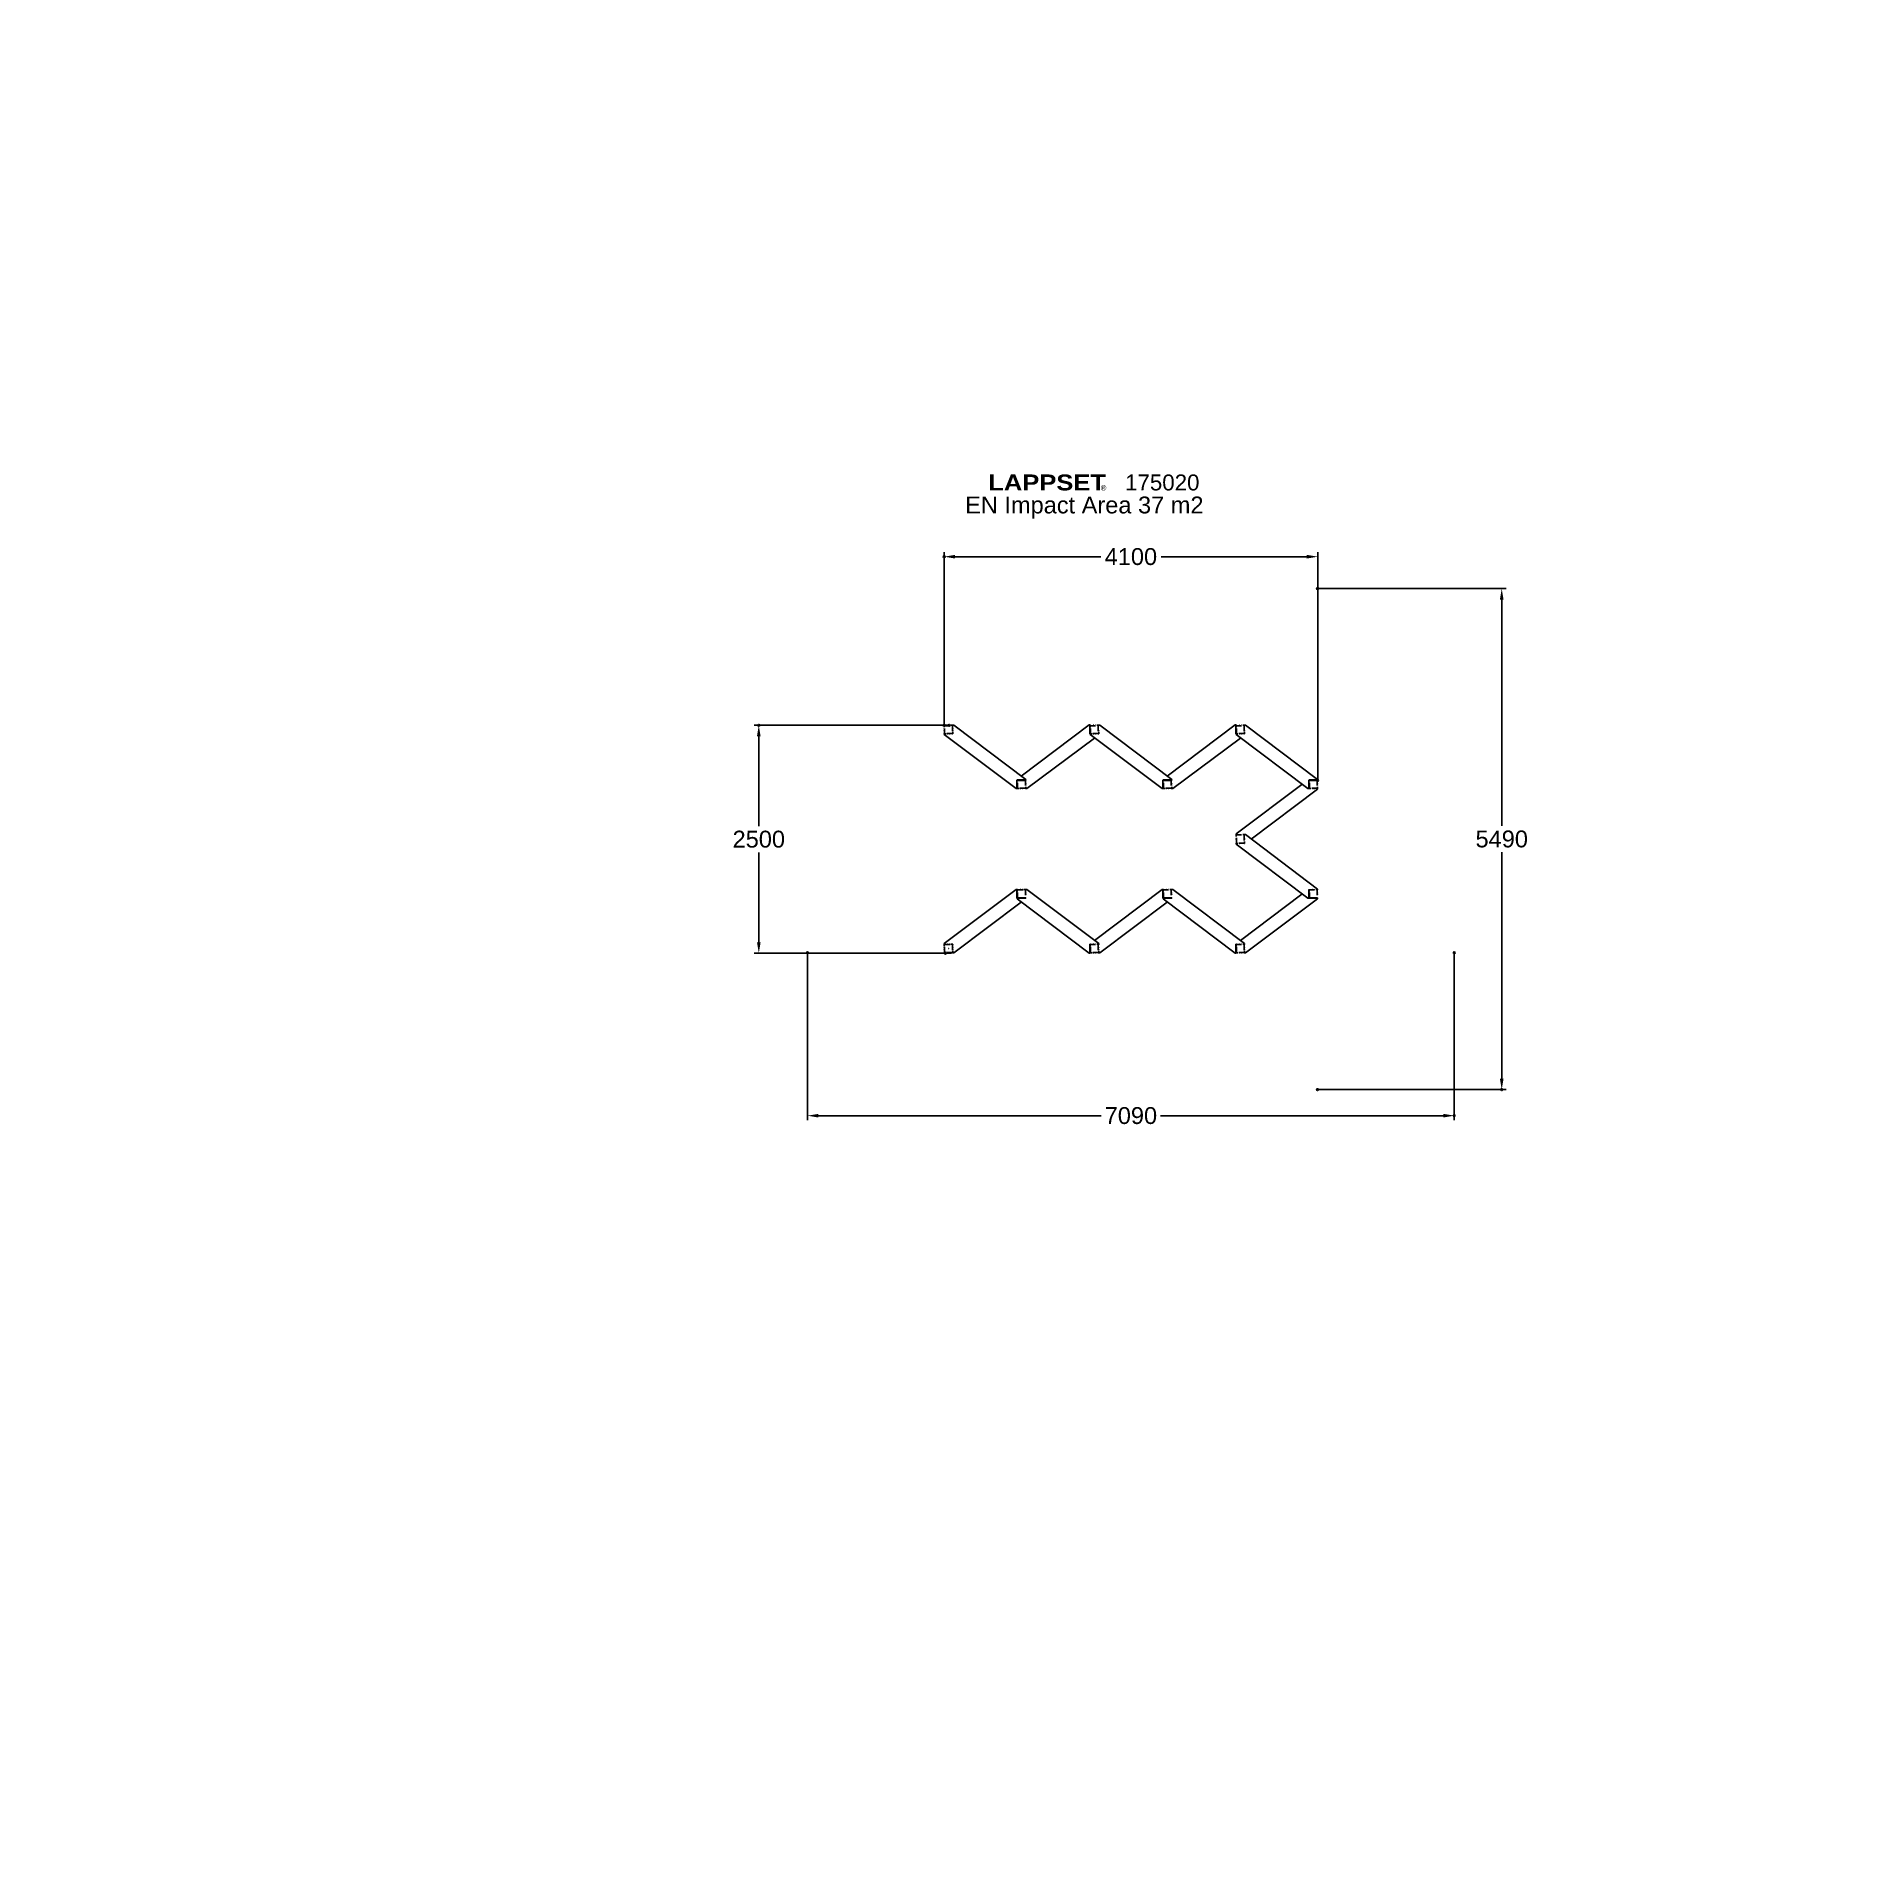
# Model space of a CAD drawing. Extents: x -10000 to 10000, y -10000 to 10000.
import ezdxf

# ---------------------------------------------------------------- set-up
doc = ezdxf.new("R2010")
doc.units = 0
doc.header["$LTSCALE"] = 5
doc.header["$PDMODE"] = 33
doc.header["$PDSIZE"] = 20
for name, color, linetype in [('Lg_txt', 4, 'CONTINUOUS'), ('PRODUCT', 3, 'CONTINUOUS'), ('REFERENCE', 9, 'CONTINUOUS'), ('REVIEW_REQUIRED', 30, 'CONTINUOUS')]:
    doc.layers.add(name, color=color, linetype=linetype)
doc.styles.add('LG1', font='ARIAL.TTF', dxfattribs={"height": 185})
doc.styles.add('LG2', font='ariblk.TTF', dxfattribs={"height": 185})
doc.styles.get("Standard").update_dxf_attribs({"font": 'SIMPLEX'})
doc.dimstyles.new('LG_DIM', dxfattribs={"dimtxt": 2.5, "dimasz": 2.5, "dimexe": 1.25, "dimexo": 0.625, "dimtad": 1, "dimlunit": 6, "dimtxsty": 'Standard', "dimcen": 2.5, "dimazin": 3, "dimtfac": 1, "dimtmove": 0, "dimatfit": 3, "dimarcsym": 0})

# ---------------------------------------------------------------- blocks, each defined once
blk = doc.blocks.new('prodnum')
at = {"layer": 'REVIEW_REQUIRED'}
for s, height, style, p in [('LAPPSET', 175, 'LG2', (0, 0)), ('®', 60, 'LG1', (1233, -2))]:
    blk.add_text(s, height=height, dxfattribs=dict(at, style=style)).set_placement(p)
at = {"layer": 'REVIEW_REQUIRED', "style": 'LG1'}
blk.add_attdef('PRODNUM', (1500, 0), '', height=175, dxfattribs=at)
blk = doc.blocks.new('*D4')
at = {"layer": 'REFERENCE', "color": 0}
for p in [(4046, 3946), (4046, -1547), (6066, -1547)]:
    blk.add_point(p, dxfattribs=at)
at = {"layer": 'REVIEW_REQUIRED', "color": 0, "lineweight": -2}
for p, q in [((4048, 3946), (6116, 3946)), ((6066, 3826), (6066, 1344)), ((6066, -1427), (6066, 1056)), ((4048, -1547), (6116, -1547))]:
    blk.add_line(p, q, dxfattribs=at)
at = {"layer": 'REVIEW_REQUIRED', "color": 0}
for points in [[(6046, 3826), (6086, 3826), (6066, 3946)], [(6046, -1427), (6086, -1427), (6066, -1547)]]:
    blk.add_solid(points, dxfattribs=at)
at = {"layer": 'REVIEW_REQUIRED', "color": 4, "insert": (6066, 1200), "char_height": 185, "attachment_point": 5, "style": 'LG1'}
blk.add_mtext('\\A1;5490', dxfattribs=at)
blk = doc.blocks.new('*D5')
at = {"layer": 'REFERENCE', "color": 0}
for p in [(-1546, -46), (5546, -46), (5546, -1833)]:
    blk.add_point(p, dxfattribs=at)
at = {"layer": 'REVIEW_REQUIRED', "color": 0, "lineweight": -2}
for p, q in [((-1546, -48), (-1546, -1883)), ((5546, -48), (5546, -1883)), ((-1426, -1833), (1675, -1833)), ((5426, -1833), (2325, -1833))]:
    blk.add_line(p, q, dxfattribs=at)
at = {"layer": 'REVIEW_REQUIRED', "color": 0}
for points in [[(-1426, -1813), (-1426, -1853), (-1546, -1833)], [(5426, -1813), (5426, -1853), (5546, -1833)]]:
    blk.add_solid(points, dxfattribs=at)
at = {"layer": 'REVIEW_REQUIRED', "color": 4, "insert": (2000, -1833), "char_height": 185, "attachment_point": 5, "style": 'LG1'}
blk.add_mtext('\\A1;7090', dxfattribs=at)
blk = doc.blocks.new('*D6')
at = {"layer": 'REFERENCE', "color": 0}
for p in [(-2080, 2447), (8, 2447), (-34, -51)]:
    blk.add_point(p, dxfattribs=at)
at = {"layer": 'REVIEW_REQUIRED', "color": 0, "lineweight": -2}
for p, q in [((7, 2447), (-2130, 2447)), ((-2080, 2327), (-2080, 1343)), ((-2080, 69), (-2080, 1054)), ((-35, -51), (-2130, -51))]:
    blk.add_line(p, q, dxfattribs=at)
at = {"layer": 'REVIEW_REQUIRED', "color": 0}
for points in [[(-2100, 2327), (-2060, 2327), (-2080, 2447)], [(-2100, 69), (-2060, 69), (-2080, -51)]]:
    blk.add_solid(points, dxfattribs=at)
at = {"layer": 'REVIEW_REQUIRED', "color": 4, "insert": (-2080, 1198), "char_height": 185, "attachment_point": 5, "style": 'LG1'}
blk.add_mtext('\\A1;2500', dxfattribs=at)
blk = doc.blocks.new('*D7')
at = {"layer": 'REFERENCE', "color": 0}
for p in [(-47, 4296), (-47, 2446), (4048, 1843)]:
    blk.add_point(p, dxfattribs=at)
at = {"layer": 'REVIEW_REQUIRED', "color": 0, "lineweight": -2}
for p, q in [((-47, 2447), (-47, 4346)), ((73, 4296), (1671, 4296)), ((3928, 4296), (2330, 4296)), ((4048, 1844), (4048, 4346))]:
    blk.add_line(p, q, dxfattribs=at)
at = {"layer": 'REVIEW_REQUIRED', "color": 0}
for points in [[(73, 4316), (73, 4276), (-47, 4296)], [(3928, 4316), (3928, 4276), (4048, 4296)]]:
    blk.add_solid(points, dxfattribs=at)
at = {"layer": 'REVIEW_REQUIRED', "color": 4, "insert": (2000, 4296), "char_height": 185, "attachment_point": 5, "style": 'LG1'}
blk.add_mtext('\\A1;4100', dxfattribs=at)

msp = doc.modelspace()

# ---------------------------------------------------------------- linework, layer by layer
at = {"layer": 'PRODUCT'}
for p, q in [((-46.5722, 2447.077), (-42.3385, 2447.077)), ((-42.3385, 2447.077), (-46.5722, 2447.077)), ((-46.5722, 2447.077), (-46.5722, 2425.9085)), ((-42.3385, 2442.8433), (-46.5722, 2447.077)), ((-46.5722, 2413.2074), (-46.5722, 2408.9737)), ((-16.9363, 2442.8433), (-42.3385, 2442.8433)), ((-42.3385, 2413.2074), (-42.3385, 2383.5715)), ((16.9333, 2442.8433), (-16.9363, 2442.8433)), ((-8.4689, 2447.077), (-12.7026, 2447.077)), ((12.6996, 2447.077), (8.4659, 2447.077)), ((46.5692, 2447.077), (25.4007, 2447.077)), ((42.3355, 2442.8433), (46.5692, 2447.077)), ((42.3355, 2413.2074), (42.3355, 2442.8433)), ((42.3355, 2383.5715), (42.3355, 2413.2074)), ((46.5692, 2442.8433), (46.5692, 2447.077)), ((46.5692, 2447.077), (46.5692, 2442.8433)), ((59.2703, 2447.077), (46.5692, 2447.077)), ((59.2703, 2447.077), (46.5692, 2447.077)), ((46.5692, 2408.9737), (46.5692, 2413.2074)), ((846.7385, 1854.359), (59.2703, 2447.077)), ((59.2703, 2447.077), (846.7385, 1854.359)), ((795.9341, 1888.2286), (1541.0653, 2451.3107)), ((1541.0653, 2451.3107), (795.9341, 1888.2286)), ((1541.0653, 2451.3107), (1549.5327, 2451.3107)), ((1549.5327, 2451.3107), (1541.0653, 2451.3107)), ((1549.5327, 2353.9356), (1549.5327, 2451.3107)), ((1549.5327, 2353.9356), (1549.5327, 2451.3107)), ((1553.7664, 2447.077), (1558.0001, 2447.077)), ((1558.0001, 2447.077), (1553.7664, 2447.077)), ((1553.7664, 2447.077), (1553.7664, 2425.9085)), ((1558.0001, 2442.8433), (1553.7664, 2447.077)), ((1553.7664, 2413.2074), (1553.7664, 2408.9737)), ((1583.4023, 2442.8433), (1558.0001, 2442.8433)), ((1558.0001, 2413.2074), (1558.0001, 2383.5715)), ((1613.0382, 2442.8433), (1583.4023, 2442.8433)), ((1591.8697, 2447.077), (1587.636, 2447.077)), ((1613.0382, 2447.077), (1608.8045, 2447.077)), ((1646.9078, 2447.077), (1625.7393, 2447.077)), ((1642.6741, 2442.8433), (1646.9078, 2447.077)), ((1642.6741, 2413.2074), (1642.6741, 2442.8433)), ((1642.6741, 2383.5715), (1642.6741, 2413.2074)), ((1646.9078, 2442.8433), (1646.9078, 2447.077)), ((1646.9078, 2447.077), (1646.9078, 2442.8433)), ((1659.6089, 2447.077), (1646.9078, 2447.077)), ((1659.6089, 2447.077), (1646.9078, 2447.077)), ((2447.0771, 1854.359), (1659.6089, 2447.077)), ((1659.6089, 2447.077), (2447.0771, 1854.359)), ((2396.2727, 1888.2286), (3141.4039, 2451.3107)), ((3141.4039, 2451.3107), (2396.2727, 1888.2286)), ((3141.4039, 2451.3107), (3149.8713, 2451.3107)), ((3149.8713, 2451.3107), (3141.4039, 2451.3107)), ((3149.8713, 2353.9356), (3149.8713, 2451.3107)), ((3149.8713, 2353.9356), (3149.8713, 2451.3107)), ((3154.105, 2447.077), (3158.3387, 2447.077)), ((3158.3387, 2447.077), (3154.105, 2447.077)), ((3154.105, 2447.077), (3154.105, 2425.9085)), ((3158.3387, 2442.8433), (3154.105, 2447.077)), ((3154.105, 2413.2074), (3154.105, 2408.9737)), ((3183.7409, 2442.8433), (3158.3387, 2442.8433)), ((3158.3387, 2413.2074), (3158.3387, 2383.5715)), ((3213.3768, 2442.8433), (3183.7409, 2442.8433)), ((3192.2083, 2447.077), (3187.9746, 2447.077)), ((3213.3768, 2447.077), (3209.1431, 2447.077)), ((3247.2464, 2447.077), (3226.0779, 2447.077)), ((3243.0127, 2442.8433), (3247.2464, 2447.077)), ((3243.0127, 2413.2074), (3243.0127, 2442.8433)), ((3243.0127, 2383.5715), (3243.0127, 2413.2074)), ((3247.2464, 2442.8433), (3247.2464, 2447.077)), ((3247.2464, 2447.077), (3247.2464, 2442.8433)), ((3255.7138, 2447.077), (3247.2464, 2447.077)), ((3255.7138, 2447.077), (3247.2464, 2447.077)), ((4047.4157, 1854.359), (3255.7138, 2447.077)), ((3255.7138, 2447.077), (4047.4157, 1854.359)), ((-46.5722, 2392.0389), (-46.5722, 2387.8052)), ((-46.5722, 2353.9356), (-46.5722, 2358.1693)), ((-46.5722, 2353.9356), (-42.3385, 2358.1693)), ((-46.5722, 2358.1693), (-46.5722, 2353.9356)), ((-46.5722, 2353.9356), (-25.4037, 2353.9356)), ((-46.5722, 2353.9356), (-46.5722, 2345.4682)), ((-46.5722, 2345.4682), (-46.5722, 2353.9356)), ((-46.5722, 2345.4682), (740.896, 1752.7502)), ((740.896, 1752.7502), (-46.5722, 2345.4682)), ((-42.3385, 2383.5715), (-42.3385, 2358.1693)), ((16.9333, 2358.1693), (-16.9363, 2358.1693)), ((-12.7026, 2353.9356), (-8.4689, 2353.9356)), ((8.4659, 2353.9356), (12.6996, 2353.9356)), ((8.4659, 2353.9356), (12.6996, 2353.9356)), ((42.3355, 2358.1693), (16.9333, 2358.1693)), ((42.3355, 2358.1693), (46.5692, 2353.9356)), ((46.5692, 2353.9356), (42.3355, 2353.9356)), ((42.3355, 2353.9356), (46.5692, 2353.9356)), ((46.5692, 2387.8052), (46.5692, 2392.0389)), ((46.5692, 2353.9356), (46.5692, 2375.1041)), ((859.4396, 1752.7502), (1600.3371, 2307.3649)), ((859.4396, 1752.7502), (1600.3371, 2307.3649)), ((1553.7664, 2353.9356), (1549.5327, 2353.9356)), ((1553.7664, 2353.9356), (1549.5327, 2353.9356)), ((1553.7664, 2353.9356), (1553.7664, 2358.1693)), ((1553.7664, 2353.9356), (1558.0001, 2358.1693)), ((1553.7664, 2358.1693), (1553.7664, 2353.9356)), ((1553.7664, 2353.9356), (1574.9349, 2353.9356)), ((1553.7664, 2353.9356), (1553.7664, 2345.4682)), ((1553.7664, 2345.4682), (1553.7664, 2353.9356)), ((1553.7664, 2345.4682), (2341.2346, 1752.7502)), ((2341.2346, 1752.7502), (1553.7664, 2345.4682)), ((1558.0001, 2383.5715), (1558.0001, 2358.1693)), ((1613.0382, 2358.1693), (1583.4023, 2358.1693)), ((1587.636, 2353.9356), (1591.8697, 2353.9356)), ((1608.8045, 2353.9356), (1613.0382, 2353.9356)), ((1642.6741, 2358.1693), (1613.0382, 2358.1693)), ((1642.6741, 2358.1693), (1646.9078, 2353.9356)), ((1646.9078, 2353.9356), (1642.6741, 2353.9356)), ((1642.6741, 2353.9356), (1646.9078, 2353.9356)), ((1646.9078, 2387.8052), (1646.9078, 2392.0389)), ((1646.9078, 2353.9356), (1646.9078, 2375.1041)), ((2459.7782, 1752.7502), (3200.6757, 2307.3649)), ((2459.7782, 1752.7502), (3200.6757, 2307.3649)), ((3154.105, 2353.9356), (3149.8713, 2353.9356)), ((3154.105, 2353.9356), (3149.8713, 2353.9356)), ((3154.105, 2353.9356), (3154.105, 2358.1693)), ((3154.105, 2353.9356), (3158.3387, 2358.1693)), ((3154.105, 2358.1693), (3154.105, 2353.9356)), ((3154.105, 2353.9356), (3171.0398, 2353.9356)), ((3154.105, 2353.9356), (3154.105, 2345.4682)), ((3154.105, 2345.4682), (3154.105, 2353.9356)), ((3154.105, 2345.4682), (3941.5732, 1752.7502)), ((3941.5732, 1752.7502), (3154.105, 2345.4682)), ((3158.3387, 2383.5715), (3158.3387, 2358.1693)), ((3213.3768, 2358.1693), (3183.7409, 2358.1693)), ((3187.9746, 2353.9356), (3192.2083, 2353.9356)), ((3209.1431, 2353.9356), (3213.3768, 2353.9356)), ((3243.0127, 2358.1693), (3213.3768, 2358.1693)), ((3243.0127, 2358.1693), (3247.2464, 2353.9356)), ((3247.2464, 2353.9356), (3243.0127, 2353.9356)), ((3243.0127, 2353.9356), (3247.2464, 2353.9356)), ((3247.2464, 2387.8052), (3247.2464, 2392.0389)), ((3247.2464, 2353.9356), (3247.2464, 2375.1041)), ((749.3634, 1845.8916), (749.3634, 1752.7502)), ((749.3634, 1845.8916), (753.5971, 1845.8916)), ((749.3634, 1845.8916), (749.3634, 1752.7502)), ((753.5971, 1845.8916), (749.3634, 1845.8916)), ((783.233, 1850.1253), (753.5971, 1850.1253)), ((783.233, 1850.1253), (753.5971, 1850.1253)), ((753.5971, 1845.8916), (753.5971, 1850.1253)), ((757.8308, 1841.6579), (753.5971, 1845.8916)), ((753.5971, 1812.022), (753.5971, 1807.7883)), ((791.7004, 1845.8916), (757.8308, 1845.8916)), ((757.8308, 1841.6579), (783.233, 1841.6579)), ((757.8308, 1816.2557), (757.8308, 1786.6198)), ((817.1026, 1850.1253), (783.233, 1850.1253)), ((817.1026, 1850.1253), (783.233, 1850.1253)), ((783.233, 1841.6579), (817.1026, 1841.6579)), ((791.7004, 1845.8916), (787.4667, 1845.8916)), ((791.7004, 1845.8916), (787.4667, 1845.8916)), ((825.57, 1845.8916), (791.7004, 1845.8916)), ((812.8689, 1845.8916), (808.6352, 1845.8916)), ((846.7385, 1850.1253), (817.1026, 1850.1253)), ((846.7385, 1850.1253), (817.1026, 1850.1253)), ((817.1026, 1841.6579), (842.5048, 1841.6579)), ((846.7385, 1845.8916), (842.5048, 1841.6579)), ((842.5048, 1816.2557), (842.5048, 1841.6579)), ((842.5048, 1786.6198), (842.5048, 1816.2557)), ((846.7385, 1854.359), (846.7385, 1850.1253)), ((846.7385, 1850.1253), (846.7385, 1854.359)), ((846.7385, 1845.8916), (846.7385, 1850.1253)), ((846.7385, 1850.1253), (846.7385, 1845.8916)), ((846.7385, 1845.8916), (846.7385, 1850.1253)), ((846.7385, 1807.7883), (846.7385, 1812.022)), ((2349.702, 1845.8916), (2349.702, 1752.7502)), ((2349.702, 1845.8916), (2353.9357, 1845.8916)), ((2349.702, 1845.8916), (2349.702, 1752.7502)), ((2353.9357, 1845.8916), (2349.702, 1845.8916)), ((2383.5716, 1850.1253), (2353.9357, 1850.1253)), ((2383.5716, 1850.1253), (2353.9357, 1850.1253)), ((2353.9357, 1845.8916), (2353.9357, 1850.1253)), ((2358.1694, 1841.6579), (2353.9357, 1845.8916)), ((2353.9357, 1812.022), (2353.9357, 1807.7883)), ((2392.039, 1845.8916), (2358.1694, 1845.8916)), ((2358.1694, 1841.6579), (2383.5716, 1841.6579)), ((2358.1694, 1816.2557), (2358.1694, 1786.6198)), ((2417.4412, 1850.1253), (2383.5716, 1850.1253)), ((2417.4412, 1850.1253), (2383.5716, 1850.1253)), ((2383.5716, 1841.6579), (2413.2075, 1841.6579)), ((2392.039, 1845.8916), (2387.8053, 1845.8916)), ((2425.9086, 1845.8916), (2392.039, 1845.8916)), ((2413.2075, 1845.8916), (2408.9738, 1845.8916)), ((2413.2075, 1841.6579), (2442.8434, 1841.6579)), ((2447.0771, 1850.1253), (2417.4412, 1850.1253)), ((2447.0771, 1850.1253), (2417.4412, 1850.1253)), ((2447.0771, 1845.8916), (2442.8434, 1841.6579)), ((2442.8434, 1816.2557), (2442.8434, 1841.6579)), ((2442.8434, 1786.6198), (2442.8434, 1816.2557)), ((2447.0771, 1854.359), (2447.0771, 1850.1253)), ((2447.0771, 1850.1253), (2447.0771, 1854.359)), ((2447.0771, 1845.8916), (2447.0771, 1850.1253)), ((2447.0771, 1850.1253), (2447.0771, 1845.8916)), ((2447.0771, 1845.8916), (2447.0771, 1850.1253)), ((2447.0771, 1807.7883), (2447.0771, 1812.022)), ((3950.0406, 1845.8916), (3950.0406, 1752.7502)), ((3950.0406, 1845.8916), (3954.2743, 1845.8916)), ((3950.0406, 1845.8916), (3950.0406, 1752.7502)), ((3954.2743, 1845.8916), (3950.0406, 1845.8916)), ((3983.9102, 1850.1253), (3954.2743, 1850.1253)), ((3954.2743, 1850.1253), (3983.9102, 1850.1253)), ((3954.2743, 1845.8916), (3954.2743, 1850.1253)), ((3954.2743, 1845.8916), (3958.508, 1841.6579)), ((3992.3776, 1845.8916), (3954.2743, 1845.8916)), ((3954.2743, 1812.022), (3954.2743, 1807.7883)), ((3958.508, 1841.6579), (3983.9102, 1841.6579)), ((3958.508, 1816.2557), (3958.508, 1786.6198)), ((4017.7798, 1850.1253), (3983.9102, 1850.1253)), ((4017.7798, 1850.1253), (3983.9102, 1850.1253)), ((3983.9102, 1841.6579), (4013.5461, 1841.6579)), ((3992.3776, 1845.8916), (3988.1439, 1845.8916)), ((4026.2472, 1845.8916), (3992.3776, 1845.8916)), ((4013.5461, 1841.6579), (4043.182, 1841.6579)), ((4047.4157, 1850.1253), (4017.7798, 1850.1253)), ((4047.4157, 1850.1253), (4017.7798, 1850.1253)), ((4047.4157, 1845.8916), (4043.182, 1841.6579)), ((4043.182, 1816.2557), (4043.182, 1841.6579)), ((4043.182, 1786.6198), (4043.182, 1816.2557)), ((4047.4157, 1854.359), (4047.4157, 1850.1253)), ((4047.4157, 1850.1253), (4047.4157, 1854.359)), ((4047.4157, 1845.8916), (4047.4157, 1850.1253)), ((4047.4157, 1850.1253), (4047.4157, 1845.8916)), ((4047.4157, 1845.8916), (4047.4157, 1850.1253)), ((4047.4157, 1807.7883), (4047.4157, 1812.022)), ((749.3634, 1752.7502), (740.896, 1752.7502)), ((740.896, 1752.7502), (749.3634, 1752.7502)), ((753.5971, 1752.7502), (753.5971, 1756.9839)), ((753.5971, 1752.7502), (757.8308, 1756.9839)), ((753.5971, 1756.9839), (753.5971, 1752.7502)), ((753.5971, 1752.7502), (774.7656, 1752.7502)), ((757.8308, 1786.6198), (757.8308, 1756.9839)), ((817.1026, 1756.9839), (783.233, 1756.9839)), ((787.4667, 1752.7502), (791.7004, 1752.7502)), ((808.6352, 1752.7502), (812.8689, 1752.7502)), ((842.5048, 1756.9839), (817.1026, 1756.9839)), ((842.5048, 1756.9839), (846.7385, 1752.7502)), ((846.7385, 1752.7502), (842.5048, 1752.7502)), ((842.5048, 1752.7502), (846.7385, 1752.7502)), ((846.7385, 1790.8535), (846.7385, 1795.0872)), ((846.7385, 1752.7502), (846.7385, 1773.9187)), ((846.7385, 1752.7502), (859.4396, 1752.7502)), ((846.7385, 1752.7502), (859.4396, 1752.7502)), ((2349.702, 1752.7502), (2341.2346, 1752.7502)), ((2341.2346, 1752.7502), (2349.702, 1752.7502)), ((2353.9357, 1752.7502), (2353.9357, 1756.9839)), ((2353.9357, 1752.7502), (2358.1694, 1756.9839)), ((2353.9357, 1756.9839), (2353.9357, 1752.7502)), ((2353.9357, 1752.7502), (2375.1042, 1752.7502)), ((2358.1694, 1786.6198), (2358.1694, 1756.9839)), ((2413.2075, 1756.9839), (2383.5716, 1756.9839)), ((2387.8053, 1752.7502), (2392.039, 1752.7502)), ((2408.9738, 1752.7502), (2413.2075, 1752.7502)), ((2442.8434, 1756.9839), (2413.2075, 1756.9839)), ((2442.8434, 1756.9839), (2447.0771, 1752.7502)), ((2447.0771, 1752.7502), (2442.8434, 1752.7502)), ((2442.8434, 1752.7502), (2447.0771, 1752.7502)), ((2447.0771, 1790.8535), (2447.0771, 1795.0872)), ((2447.0771, 1752.7502), (2447.0771, 1773.9187)), ((2447.0771, 1752.7502), (2459.7782, 1752.7502)), ((2447.0771, 1752.7502), (2459.7782, 1752.7502)), ((3154.105, 1257.4073), (3873.834, 1799.3209)), ((3873.834, 1799.3209), (3154.105, 1257.4073)), ((4047.4157, 1748.5165), (3319.2193, 1198.1355)), ((3319.2193, 1198.1355), (4047.4157, 1748.5165)), ((3950.0406, 1752.7502), (3941.5732, 1752.7502)), ((3941.5732, 1752.7502), (3950.0406, 1752.7502)), ((3954.2743, 1752.7502), (3950.0406, 1752.7502)), ((3954.2743, 1752.7502), (3950.0406, 1752.7502)), ((3954.2743, 1795.0872), (3954.2743, 1790.8535)), ((3954.2743, 1752.7502), (3954.2743, 1756.9839)), ((3954.2743, 1752.7502), (3958.508, 1756.9839)), ((3954.2743, 1756.9839), (3954.2743, 1752.7502)), ((3954.2743, 1752.7502), (3971.2091, 1752.7502)), ((3958.508, 1786.6198), (3958.508, 1756.9839)), ((4013.5461, 1756.9839), (3983.9102, 1756.9839)), ((3988.1439, 1752.7502), (3992.3776, 1752.7502)), ((4009.3124, 1748.5165), (4009.3124, 1752.7502)), ((4009.3124, 1752.7502), (4009.3124, 1748.5165)), ((4043.182, 1756.9839), (4013.5461, 1756.9839)), ((4043.182, 1756.9839), (4047.4157, 1752.7502)), ((4047.4157, 1752.7502), (4043.182, 1752.7502)), ((4043.182, 1752.7502), (4047.4157, 1752.7502)), ((4047.4157, 1790.8535), (4047.4157, 1795.0872)), ((4047.4157, 1752.7502), (4047.4157, 1773.9187)), ((4047.4157, 1752.7502), (4047.4157, 1748.5165)), ((4047.4157, 1748.5165), (4047.4157, 1752.7502)), ((3154.105, 1248.9399), (3154.105, 1257.4073)), ((3154.105, 1257.4073), (3154.105, 1248.9399)), ((3154.105, 1248.9399), (3158.3387, 1248.9399)), ((3158.3387, 1248.9399), (3154.105, 1248.9399)), ((3154.105, 1248.9399), (3154.105, 1227.7714)), ((3158.3387, 1244.7062), (3154.105, 1248.9399)), ((3154.105, 1210.8366), (3154.105, 1206.6029)), ((3183.7409, 1244.7062), (3158.3387, 1244.7062)), ((3158.3387, 1215.0703), (3158.3387, 1185.4344)), ((3213.3768, 1244.7062), (3183.7409, 1244.7062)), ((3196.442, 1244.7062), (3192.2083, 1244.7062)), ((3209.1431, 1244.7062), (3204.9094, 1244.7062)), ((3247.2464, 1248.9399), (3226.0779, 1248.9399)), ((3243.0127, 1244.7062), (3247.2464, 1248.9399)), ((3243.0127, 1215.0703), (3243.0127, 1244.7062)), ((3243.0127, 1185.4344), (3243.0127, 1215.0703)), ((3247.2464, 1244.7062), (3247.2464, 1248.9399)), ((3247.2464, 1248.9399), (3247.2464, 1244.7062)), ((3255.7138, 1248.9399), (3247.2464, 1248.9399)), ((3255.7138, 1248.9399), (3247.2464, 1248.9399)), ((3247.2464, 1206.6029), (3247.2464, 1210.8366)), ((4047.4157, 651.9882), (3255.7138, 1248.9399)), ((3255.7138, 1248.9399), (4047.4157, 651.9882)), ((3154.105, 1193.9018), (3154.105, 1189.6681)), ((3154.105, 1151.5648), (3154.105, 1155.7985)), ((3154.105, 1151.5648), (3158.3387, 1155.7985)), ((3154.105, 1155.7985), (3154.105, 1151.5648)), ((3154.105, 1151.5648), (3171.0398, 1151.5648)), ((3154.105, 1151.5648), (3154.105, 1143.0974)), ((3154.105, 1143.0974), (3154.105, 1151.5648)), ((3154.105, 1143.0974), (3941.5732, 550.3794)), ((3941.5732, 550.3794), (3154.105, 1143.0974)), ((3158.3387, 1185.4344), (3158.3387, 1155.7985)), ((3213.3768, 1155.7985), (3183.7409, 1155.7985)), ((3187.9746, 1151.5648), (3192.2083, 1151.5648)), ((3243.0127, 1155.7985), (3213.3768, 1155.7985)), ((3243.0127, 1155.7985), (3247.2464, 1151.5648)), ((3247.2464, 1151.5648), (3243.0127, 1151.5648)), ((3243.0127, 1151.5648), (3247.2464, 1151.5648)), ((3247.2464, 1189.6681), (3247.2464, 1193.9018)), ((3247.2464, 1151.5648), (3247.2464, 1172.7333)), ((-46.5722, 55.0365), (740.896, 647.7545)), ((740.896, 647.7545), (-46.5722, 55.0365)), ((740.896, 647.7545), (749.3634, 647.7545)), ((749.3634, 647.7545), (740.896, 647.7545)), ((749.3634, 554.6131), (749.3634, 647.7545)), ((749.3634, 554.6131), (749.3634, 647.7545)), ((753.5971, 647.7545), (757.8308, 647.7545)), ((757.8308, 647.7545), (753.5971, 647.7545)), ((753.5971, 647.7545), (753.5971, 626.586)), ((757.8308, 643.5208), (753.5971, 647.7545)), ((753.5971, 609.6512), (753.5971, 605.4175)), ((783.233, 643.5208), (757.8308, 643.5208)), ((757.8308, 613.8849), (757.8308, 584.249)), ((817.1026, 643.5208), (783.233, 643.5208)), ((791.7004, 647.7545), (787.4667, 647.7545)), ((812.8689, 647.7545), (808.6352, 647.7545)), ((846.7385, 647.7545), (825.57, 647.7545)), ((842.5048, 643.5208), (846.7385, 647.7545)), ((842.5048, 613.8849), (842.5048, 643.5208)), ((842.5048, 584.249), (842.5048, 613.8849)), ((846.7385, 643.5208), (846.7385, 647.7545)), ((846.7385, 647.7545), (846.7385, 643.5208)), ((859.4396, 647.7545), (846.7385, 647.7545)), ((859.4396, 647.7545), (846.7385, 647.7545)), ((846.7385, 605.4175), (846.7385, 609.6512)), ((1646.9078, 55.0365), (859.4396, 647.7545)), ((859.4396, 647.7545), (1646.9078, 55.0365)), ((1600.3371, 88.9061), (2341.2346, 647.7545)), ((2341.2346, 647.7545), (1600.3371, 88.9061)), ((2341.2346, 647.7545), (2349.702, 647.7545)), ((2349.702, 647.7545), (2341.2346, 647.7545)), ((2349.702, 554.6131), (2349.702, 647.7545)), ((2349.702, 554.6131), (2349.702, 647.7545)), ((2353.9357, 647.7545), (2358.1694, 647.7545)), ((2358.1694, 647.7545), (2353.9357, 647.7545)), ((2353.9357, 647.7545), (2353.9357, 626.586)), ((2358.1694, 643.5208), (2353.9357, 647.7545)), ((2353.9357, 609.6512), (2353.9357, 605.4175)), ((2383.5716, 643.5208), (2358.1694, 643.5208)), ((2358.1694, 613.8849), (2358.1694, 584.249)), ((2413.2075, 643.5208), (2383.5716, 643.5208)), ((2392.039, 647.7545), (2387.8053, 647.7545)), ((2413.2075, 647.7545), (2408.9738, 647.7545)), ((2447.0771, 647.7545), (2425.9086, 647.7545)), ((2442.8434, 643.5208), (2447.0771, 647.7545)), ((2442.8434, 613.8849), (2442.8434, 643.5208)), ((2442.8434, 584.249), (2442.8434, 613.8849)), ((2447.0771, 643.5208), (2447.0771, 647.7545)), ((2447.0771, 647.7545), (2447.0771, 643.5208)), ((2459.7782, 647.7545), (2447.0771, 647.7545)), ((2459.7782, 647.7545), (2447.0771, 647.7545)), ((2447.0771, 605.4175), (2447.0771, 609.6512)), ((3247.2464, 55.0365), (2459.7782, 647.7545)), ((2459.7782, 647.7545), (3247.2464, 55.0365)), ((3950.0406, 643.5208), (3950.0406, 550.3794)), ((3950.0406, 643.5208), (3954.2743, 643.5208)), ((3950.0406, 643.5208), (3950.0406, 550.3794)), ((3954.2743, 643.5208), (3950.0406, 643.5208)), ((3954.2743, 647.7545), (3954.2743, 651.9882)), ((3958.508, 643.5208), (3954.2743, 647.7545)), ((3954.2743, 647.7545), (3954.2743, 626.586)), ((3954.2743, 609.6512), (3954.2743, 605.4175)), ((3983.9102, 643.5208), (3958.508, 643.5208)), ((3958.508, 613.8849), (3958.508, 584.249)), ((4013.5461, 643.5208), (3983.9102, 643.5208)), ((3992.3776, 647.7545), (3988.1439, 647.7545)), ((4009.3124, 647.7545), (4009.3124, 651.9882)), ((4009.3124, 651.9882), (4009.3124, 647.7545)), ((4047.4157, 647.7545), (4026.2472, 647.7545)), ((4043.182, 643.5208), (4047.4157, 647.7545)), ((4043.182, 613.8849), (4043.182, 643.5208)), ((4043.182, 584.249), (4043.182, 613.8849)), ((4047.4157, 651.9882), (4047.4157, 647.7545)), ((4047.4157, 647.7545), (4047.4157, 651.9882)), ((4047.4157, 643.5208), (4047.4157, 647.7545)), ((4047.4157, 647.7545), (4047.4157, 643.5208)), ((4047.4157, 605.4175), (4047.4157, 609.6512)), ((59.2703, -46.5723), (795.9341, 508.0424)), ((59.2703, -46.5723), (795.9341, 508.0424)), ((753.5971, 554.6131), (749.3634, 554.6131)), ((753.5971, 554.6131), (749.3634, 554.6131)), ((753.5971, 550.3794), (753.5971, 554.6131)), ((753.5971, 550.3794), (753.5971, 554.6131)), ((753.5971, 554.6131), (753.5971, 550.3794)), ((757.8308, 554.6131), (753.5971, 554.6131)), ((783.233, 550.3794), (753.5971, 550.3794)), ((783.233, 550.3794), (753.5971, 550.3794)), ((753.5971, 550.3794), (753.5971, 546.1457)), ((753.5971, 546.1457), (753.5971, 550.3794)), ((753.5971, 546.1457), (1541.0653, -50.806)), ((1541.0653, -50.806), (753.5971, 546.1457)), ((757.8308, 584.249), (757.8308, 554.6131)), ((783.233, 554.6131), (757.8308, 554.6131)), ((817.1026, 554.6131), (783.233, 554.6131)), ((817.1026, 550.3794), (783.233, 550.3794)), ((783.233, 550.3794), (817.1026, 550.3794)), ((842.5048, 554.6131), (817.1026, 554.6131)), ((846.7385, 550.3794), (817.1026, 550.3794)), ((846.7385, 550.3794), (817.1026, 550.3794)), ((842.5048, 554.6131), (846.7385, 554.6131)), ((846.7385, 588.4827), (846.7385, 592.7164)), ((846.7385, 554.6131), (846.7385, 550.3794)), ((1659.6089, -46.5723), (2396.2727, 508.0424)), ((1659.6089, -46.5723), (2396.2727, 508.0424)), ((2353.9357, 554.6131), (2349.702, 554.6131)), ((2353.9357, 554.6131), (2349.702, 554.6131)), ((2353.9357, 550.3794), (2353.9357, 554.6131)), ((2353.9357, 550.3794), (2353.9357, 554.6131)), ((2353.9357, 554.6131), (2353.9357, 550.3794)), ((2358.1694, 554.6131), (2353.9357, 554.6131)), ((2383.5716, 550.3794), (2353.9357, 550.3794)), ((2383.5716, 550.3794), (2353.9357, 550.3794)), ((2353.9357, 550.3794), (2353.9357, 546.1457)), ((2353.9357, 546.1457), (2353.9357, 550.3794)), ((2353.9357, 546.1457), (3141.4039, -50.806)), ((3141.4039, -50.806), (2353.9357, 546.1457)), ((2358.1694, 584.249), (2358.1694, 554.6131)), ((2383.5716, 554.6131), (2358.1694, 554.6131)), ((2413.2075, 554.6131), (2383.5716, 554.6131)), ((2417.4412, 550.3794), (2383.5716, 550.3794)), ((2383.5716, 550.3794), (2417.4412, 550.3794)), ((2408.9738, 554.6131), (2413.2075, 554.6131)), ((2413.2075, 554.6131), (2442.8434, 554.6131)), ((2447.0771, 550.3794), (2417.4412, 550.3794)), ((2447.0771, 550.3794), (2417.4412, 550.3794)), ((2442.8434, 554.6131), (2447.0771, 554.6131)), ((2447.0771, 588.4827), (2447.0771, 592.7164)), ((2447.0771, 554.6131), (2447.0771, 550.3794)), ((3873.834, 596.9501), (3200.6757, 88.9061)), ((3873.834, 596.9501), (3200.6757, 88.9061)), ((4047.4157, 546.1457), (3255.7138, -46.5723)), ((3255.7138, -46.5723), (4047.4157, 546.1457)), ((3950.0406, 550.3794), (3941.5732, 550.3794)), ((3941.5732, 550.3794), (3950.0406, 550.3794)), ((3954.2743, 554.6131), (3950.0406, 554.6131)), ((3954.2743, 554.6131), (3950.0406, 554.6131)), ((3954.2743, 592.7164), (3954.2743, 588.4827)), ((3954.2743, 592.7164), (3954.2743, 588.4827)), ((3954.2743, 550.3794), (3954.2743, 554.6131)), ((3954.2743, 550.3794), (3954.2743, 554.6131)), ((3954.2743, 554.6131), (3954.2743, 550.3794)), ((3958.508, 554.6131), (3954.2743, 554.6131)), ((3983.9102, 550.3794), (3954.2743, 550.3794)), ((3983.9102, 550.3794), (3954.2743, 550.3794)), ((3958.508, 584.249), (3958.508, 554.6131)), ((3983.9102, 554.6131), (3958.508, 554.6131)), ((3971.2091, 554.6131), (3983.9102, 554.6131)), ((4013.5461, 554.6131), (3983.9102, 554.6131)), ((4017.7798, 550.3794), (3983.9102, 550.3794)), ((3983.9102, 550.3794), (4017.7798, 550.3794)), ((4009.3124, 554.6131), (4013.5461, 554.6131)), ((4013.5461, 554.6131), (4043.182, 554.6131)), ((4047.4157, 550.3794), (4017.7798, 550.3794)), ((4047.4157, 550.3794), (4017.7798, 550.3794)), ((4043.182, 554.6131), (4047.4157, 554.6131)), ((4047.4157, 588.4827), (4047.4157, 592.7164)), ((4047.4157, 554.6131), (4047.4157, 550.3794)), ((4047.4157, 550.3794), (4047.4157, 546.1457)), ((4047.4157, 546.1457), (4047.4157, 550.3794)), ((-46.5722, 46.5691), (-46.5722, 55.0365)), ((-46.5722, 55.0365), (-46.5722, 46.5691)), ((-46.5722, 46.5691), (-42.3385, 46.5691)), ((-42.3385, 46.5691), (-46.5722, 46.5691)), ((-46.5722, 46.5691), (-46.5722, 25.4006)), ((-42.3385, 42.3354), (-46.5722, 46.5691)), ((-46.5722, 12.6995), (-46.5722, 8.4658)), ((-16.9363, 42.3354), (-42.3385, 42.3354)), ((-42.3385, 16.9332), (-42.3385, -16.9364)), ((16.9333, 42.3354), (-16.9363, 42.3354)), ((-8.4689, 46.5691), (-12.7026, 46.5691)), ((-8.4689, 46.5691), (-12.7026, 46.5691)), ((12.6996, 46.5691), (8.4659, 46.5691)), ((46.5692, 46.5691), (25.4007, 46.5691)), ((42.3355, 42.3354), (46.5692, 46.5691)), ((42.3355, 16.9332), (42.3355, 42.3354)), ((42.3355, -16.9364), (42.3355, 16.9332)), ((46.5692, 42.3354), (46.5692, 46.5691)), ((46.5692, 46.5691), (46.5692, 42.3354)), ((46.5692, 8.4658), (46.5692, 12.6995)), ((1549.5327, 46.5691), (1549.5327, -50.806)), ((1549.5327, 46.5691), (1553.7664, 46.5691)), ((1549.5327, 46.5691), (1549.5327, -50.806)), ((1553.7664, 46.5691), (1549.5327, 46.5691)), ((1553.7664, 46.5691), (1558.0001, 46.5691)), ((1558.0001, 46.5691), (1553.7664, 46.5691)), ((1553.7664, 46.5691), (1553.7664, 25.4006)), ((1558.0001, 42.3354), (1553.7664, 46.5691)), ((1553.7664, 12.6995), (1553.7664, 8.4658)), ((1583.4023, 42.3354), (1558.0001, 42.3354)), ((1558.0001, 16.9332), (1558.0001, -16.9364)), ((1613.0382, 42.3354), (1583.4023, 42.3354)), ((1591.8697, 46.5691), (1587.636, 46.5691)), ((1591.8697, 46.5691), (1587.636, 46.5691)), ((1613.0382, 46.5691), (1608.8045, 46.5691)), ((1646.9078, 46.5691), (1625.7393, 46.5691)), ((1642.6741, 42.3354), (1646.9078, 46.5691)), ((1642.6741, 16.9332), (1642.6741, 42.3354)), ((1642.6741, -16.9364), (1642.6741, 16.9332)), ((1646.9078, 55.0365), (1646.9078, 46.5691)), ((1646.9078, 46.5691), (1646.9078, 55.0365)), ((1646.9078, 42.3354), (1646.9078, 46.5691)), ((1646.9078, 46.5691), (1646.9078, 42.3354)), ((1646.9078, 8.4658), (1646.9078, 12.6995)), ((3149.8713, 46.5691), (3149.8713, -50.806)), ((3149.8713, 46.5691), (3154.105, 46.5691)), ((3149.8713, 46.5691), (3149.8713, -50.806)), ((3154.105, 46.5691), (3149.8713, 46.5691)), ((3154.105, 46.5691), (3158.3387, 46.5691)), ((3158.3387, 46.5691), (3154.105, 46.5691)), ((3154.105, 46.5691), (3154.105, 25.4006)), ((3158.3387, 42.3354), (3154.105, 46.5691)), ((3154.105, 12.6995), (3154.105, 8.4658)), ((3183.7409, 42.3354), (3158.3387, 42.3354)), ((3158.3387, 16.9332), (3158.3387, -16.9364)), ((3213.3768, 42.3354), (3183.7409, 42.3354)), ((3192.2083, 46.5691), (3187.9746, 46.5691)), ((3192.2083, 46.5691), (3187.9746, 46.5691)), ((3213.3768, 46.5691), (3209.1431, 46.5691)), ((3247.2464, 46.5691), (3226.0779, 46.5691)), ((3243.0127, 42.3354), (3247.2464, 46.5691)), ((3243.0127, 16.9332), (3243.0127, 42.3354)), ((3243.0127, -16.9364), (3243.0127, 16.9332)), ((3247.2464, 55.0365), (3247.2464, 46.5691)), ((3247.2464, 46.5691), (3247.2464, 55.0365)), ((3247.2464, 42.3354), (3247.2464, 46.5691)), ((3247.2464, 46.5691), (3247.2464, 42.3354)), ((3247.2464, 8.4658), (3247.2464, 12.6995)), ((-46.5722, -8.469), (-46.5722, -12.7027)), ((-46.5722, -46.5723), (-46.5722, -42.3386)), ((-46.5722, -46.5723), (-42.3385, -42.3386)), ((-46.5722, -42.3386), (-46.5722, -46.5723)), ((-46.5722, -46.5723), (-25.4037, -46.5723)), ((-42.3385, -16.9364), (-42.3385, -42.3386)), ((-33.8711, -50.806), (-33.8711, -46.5723)), ((-33.8711, -46.5723), (-33.8711, -50.806)), ((33.8681, -50.806), (-33.8711, -50.806)), ((33.8681, -50.806), (-33.8711, -50.806)), ((16.9333, -42.3386), (-16.9363, -42.3386)), ((-12.7026, -46.5723), (-8.4689, -46.5723)), ((8.4659, -46.5723), (12.6996, -46.5723)), ((42.3355, -42.3386), (16.9333, -42.3386)), ((33.8681, -46.5723), (33.8681, -50.806)), ((33.8681, -46.5723), (33.8681, -50.806)), ((42.3355, -42.3386), (46.5692, -46.5723)), ((46.5692, -46.5723), (42.3355, -46.5723)), ((42.3355, -46.5723), (46.5692, -46.5723)), ((46.5692, -12.7027), (46.5692, -8.469)), ((46.5692, -46.5723), (46.5692, -25.4038)), ((46.5692, -46.5723), (59.2703, -46.5723)), ((46.5692, -46.5723), (59.2703, -46.5723)), ((1549.5327, -50.806), (1541.0653, -50.806)), ((1541.0653, -50.806), (1549.5327, -50.806)), ((1553.7664, -8.469), (1553.7664, -12.7027)), ((1553.7664, -46.5723), (1553.7664, -42.3386)), ((1553.7664, -46.5723), (1558.0001, -42.3386)), ((1553.7664, -42.3386), (1553.7664, -46.5723)), ((1553.7664, -46.5723), (1574.9349, -46.5723)), ((1558.0001, -16.9364), (1558.0001, -42.3386)), ((1613.0382, -42.3386), (1583.4023, -42.3386)), ((1587.636, -46.5723), (1591.8697, -46.5723)), ((1608.8045, -46.5723), (1613.0382, -46.5723)), ((1642.6741, -42.3386), (1613.0382, -42.3386)), ((1642.6741, -42.3386), (1646.9078, -46.5723)), ((1646.9078, -46.5723), (1642.6741, -46.5723)), ((1642.6741, -46.5723), (1646.9078, -46.5723)), ((1646.9078, -12.7027), (1646.9078, -8.469)), ((1646.9078, -46.5723), (1646.9078, -25.4038)), ((1646.9078, -46.5723), (1659.6089, -46.5723)), ((1646.9078, -46.5723), (1659.6089, -46.5723)), ((3149.8713, -50.806), (3141.4039, -50.806)), ((3141.4039, -50.806), (3149.8713, -50.806)), ((3154.105, -8.469), (3154.105, -12.7027)), ((3154.105, -46.5723), (3154.105, -42.3386)), ((3154.105, -46.5723), (3158.3387, -42.3386)), ((3154.105, -42.3386), (3154.105, -46.5723)), ((3154.105, -46.5723), (3171.0398, -46.5723)), ((3158.3387, -16.9364), (3158.3387, -42.3386)), ((3213.3768, -42.3386), (3183.7409, -42.3386)), ((3187.9746, -46.5723), (3192.2083, -46.5723)), ((3209.1431, -46.5723), (3213.3768, -46.5723)), ((3243.0127, -42.3386), (3213.3768, -42.3386)), ((3243.0127, -42.3386), (3247.2464, -46.5723)), ((3247.2464, -46.5723), (3243.0127, -46.5723)), ((3243.0127, -46.5723), (3247.2464, -46.5723)), ((3247.2464, -12.7027), (3247.2464, -8.469)), ((3247.2464, -46.5723), (3247.2464, -25.4038)), ((3247.2464, -46.5723), (3255.7138, -46.5723)), ((3247.2464, -46.5723), (3255.7138, -46.5723))]:
    msp.add_line(p, q, dxfattribs=at)
msp.add_lwpolyline([(0.0001, -0.0001), (0.0009, -0.0001, 0.4142135624), (0.001, 0), (0.001, 0.0008, 0.4142135624), (0.0009, 0.0009), (0.0001, 0.0009, 0.4142135624), (0, 0.0008), (0, 0, 0.4142135624)], format="xyb", close=True, dxfattribs=at)
at = {"layer": 'REVIEW_REQUIRED', "invisible_edges": 15}
for points in [[(-10000, -10000, -5), (10000, -10000, -5), (10000, 10000, -5), (-10000, 10000, -5)], [(10000, 10000, -5), (10000, 10000, -2000), (-10000, 10000, -2000), (-10000, 10000, -5)], [(-10000, 10000, -2000), (-10000, 10000, -5), (-10000, -10000, -5), (-10000, -10000, -2000)], [(10000, -10000, -2000), (10000, -10000, -5), (10000, 10000, -5), (10000, 10000, -2000)], [(-10000, -10000, -5), (-10000, -10000, -2000), (10000, -10000, -2000), (10000, -10000, -5)]]:
    msp.add_3dface(points, dxfattribs=at)

# ---------------------------------------------------------------- block references
at = {"layer": 'REVIEW_REQUIRED'}
ref = msp.add_blockref('prodnum', (436.0654, 5022.4534), dxfattribs=at)
ref.add_attrib('PRODNUM', '175020', (1936.0654, 5022.4534), dxfattribs={"layer": 'Lg_txt', "height": 175, "style": 'LG1'})

# ---------------------------------------------------------------- texts
at = {"layer": 'REVIEW_REQUIRED', "style": 'LG1'}
msp.add_text('EN Impact Area 37 m2 ', height=185, dxfattribs=at).set_placement((182.3763, 4770.5062))

# ---------------------------------------------------------------- dimensions: what is measured, and where the dimension line sits
at = {"layer": 'REVIEW_REQUIRED'}
for base, p1, p2, picture, middle in [((-47.2465, 4296.3857), (4047.8164, 1842.855), (-47.2465, 2446.0917), '*D7', (2000.2849, 4296.3857)), ((5546.5, -1833.3466), (-1546.5, -46.5), (5546.5, -46.5), '*D5', (2000, -1833.3466))]:
    dim = msp.add_linear_dim(base=base, p1=p1, p2=p2, dimstyle='LG_DIM', override={"dimtxt": 185, "dimasz": 120, "dimexe": 50, "dimexo": 1, "dimgap": 50, "dimtad": 0, "dimtih": 1, "dimtoh": 1, "dimdec": 0, "dimrnd": 10, "dimlunit": 2, "dimtxsty": 'LG1', "dimclrt": 4, "dimadec": 4, "dimtdec": 0}, dxfattribs=at)
    dim.commit()
    dim.dimension.update_dxf_attribs({"geometry": picture, "text_midpoint": middle})
for base, p1, p2, picture, middle in [((6065.8669, -1546.5), (4046.5, 3946.5), (4046.5, -1546.5), '*D4', (6065.8669, 1200)), ((-2079.8797, 2447.077), (-33.8711, -50.806), (8.4659, 2447.077), '*D6', (-2079.8797, 1198.1355))]:
    dim = msp.add_linear_dim(base=base, p1=p1, p2=p2, angle=90, dimstyle='LG_DIM', override={"dimtxt": 185, "dimasz": 120, "dimexe": 50, "dimexo": 1, "dimgap": 50, "dimtad": 0, "dimtih": 1, "dimtoh": 1, "dimdec": 0, "dimrnd": 10, "dimlunit": 2, "dimtxsty": 'LG1', "dimclrt": 4, "dimadec": 4, "dimtdec": 0}, dxfattribs=at)
    dim.commit()
    dim.dimension.update_dxf_attribs({"geometry": picture, "text_midpoint": middle})

doc.saveas('drawing.dxf')
